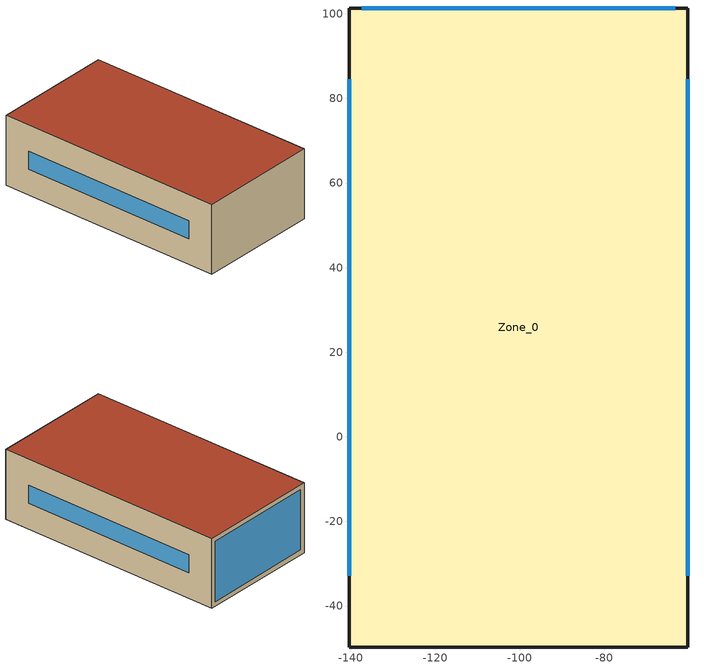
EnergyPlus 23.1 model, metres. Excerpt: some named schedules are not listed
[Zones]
Zone_0
 floor ground (Zone_0:f4UnderGroundSlabCF): -140.36,-49.67 -140.36,101.37 -60.28,101.37 -60.28,-49.67 z0
 wall outside (90.1-2019 Nonresidential CZ 0 Exterior Wall (Mass)): -140.36,-49.67 -60.28,-49.67 -60.28,101.37 -140.36,101.37 -140.36,-49.67 z0:45.38
 window (90.1-2019 Nonresidential CZ 0 Glazing (Operable)): -60.28,-32.82 -60.28,84.52 / -140.36,84.52 -140.36,-32.82 z16.85:28.53; -63.33,101.37 -137.32,101.37 z3.04:42.33
 roof outside (90.1-2019 Nonresidential CZ 0 Exterior Roof (Mass)): -140.36,-49.67 -60.28,-49.67 -60.28,101.37 -140.36,101.37 z45.38
[Site:GroundTemperature:BuildingSurface]
18, 18, 18, 18, 18, 18, 18, 18, 18, 18, 18, 18
[Site:GroundReflectance]
0.2, 0.2, 0.2, 0.2, 0.2, 0.2, 0.2, 0.2, 0.2, 0.2, 0.2, 0.2
[Site:GroundReflectance:SnowModifier]
1, 1
[Site:WeatherStation]
Wind Sensor Height Above Ground {m}=10; Wind Speed Profile Exponent=0.22; Wind Speed Profile Boundary Layer Thickness {m}=370; Air Temperature Sensor Height Above Ground {m}=1.5
[SizingPeriod:WeatherFileConditionType] Use Weather File Daylight Saving Period=No; Use Weather File Rain and Snow Indicators=No
Name | Period Selection | Day Type
Extreme Summer Weather Period for Design | SummerExtreme | SummerDesignDay
Extreme Winter Weather Period for Design | WinterExtreme | WinterDesignDay
[Building]
Building: North Axis {deg}=0; Terrain=Suburbs; Loads Convergence Tolerance Value=0.04; Temperature Convergence Tolerance Value {deltaC}=0.25; Solar Distribution=FullExterior; Maximum Number of Warmup Days=30; Minimum Number of Warmup Days=7
[Construction]
90.1-2019 Nonresidential CZ 0 Exterior Wall (Mass): Stucco_0.025_90.1-2019 Nonresidential CZ 0 Exterior Wall (Mass), Concrete_0.203_90.1-2019 Nonresidential CZ 0 Exterior Wall (Mass), Mineral Wool_0.006340168156952033_90.1-2019 Nonresidential CZ 0 Exterior Wall (Mass), Plaster_0.013_90.1-2019 Nonresidential CZ 0 Exterior Wall (Mass)
90.1-2019 Nonresidential CZ 0 Exterior Roof (Mass): Vaporpermeable Felt_0.003_90.1-2019 Nonresidential CZ 0 Exterior Roof (Mass), XPS Board_0.14713995500631277_90.1-2019 Nonresidential CZ 0 Exterior Roof (Mass), Concrete_0.203_90.1-2019 Nonresidential CZ 0 Exterior Roof (Mass), Acoustic Tile_0.005_90.1-2019 Nonresidential CZ 0 Exterior Roof (Mass)
90.1-2019 Nonresidential CZ 0 Glazing (Operable): 90.1-2019 Nonresidential CZ 0 Glazing (Operable)Window
[Material]
Stucco_0.025_90.1-2019 Nonresidential CZ 0 Exterior Wall (Mass): Roughness=Smooth; @90.1-2019 Nonresidential CZ 0 Exterior Wall (Mass):Stucco-Thickness@ [m]=0.025; @90.1-2019 Nonresidential CZ 0 Exterior Wall (Mass):Stucco-Conductivity@ [W/m-K]=0.72; @90.1-2019 Nonresidential CZ 0 Exterior Wall (Mass):Stucco-Density@ [kg/m3]=1856; @90.1-2019 Nonresidential CZ 0 Exterior Wall (Mass):Stucco-SpecificHeat@ [J/kg-K]=840; @90.1-2019 Nonresidential CZ 0 Exterior Wall (Mass):Stucco-ThermalEmittance@=0.9; @90.1-2019 Nonresidential CZ 0 Exterior Wall (Mass):Stucco-SolarAbsorptance@=0.7; @90.1-2019 Nonresidential CZ 0 Exterior Wall (Mass):Stucco-VisibleAbsorptance@=0.7
Concrete_0.203_90.1-2019 Nonresidential CZ 0 Exterior Wall (Mass): Roughness=Rough; @90.1-2019 Nonresidential CZ 0 Exterior Wall (Mass):Concrete-Thickness@ [m]=0.203; @90.1-2019 Nonresidential CZ 0 Exterior Wall (Mass):Concrete-Conductivity@ [W/m-K]=2; @90.1-2019 Nonresidential CZ 0 Exterior Wall (Mass):Concrete-Density@ [kg/m3]=2400; @90.1-2019 Nonresidential CZ 0 Exterior Wall (Mass):Concrete-SpecificHeat@ [J/kg-K]=950; @90.1-2019 Nonresidential CZ 0 Exterior Wall (Mass):Concrete-ThermalEmittance@=0.9; @90.1-2019 Nonresidential CZ 0 Exterior Wall (Mass):Concrete-SolarAbsorptance@=0.7; @90.1-2019 Nonresidential CZ 0 Exterior Wall (Mass):Concrete-VisibleAbsorptance@=0.7
Mineral Wool_0.006340168156952033_90.1-2019 Nonresidential CZ 0 Exterior Wall (Mass): Roughness=Rough; @90.1-2019 Nonresidential CZ 0 Exterior Wall (Mass):Mineral Wool-Thickness@ [m]=0.00634017; @90.1-2019 Nonresidential CZ 0 Exterior Wall (Mass):Mineral Wool-Conductivity@ [W/m-K]=0.041; @90.1-2019 Nonresidential CZ 0 Exterior Wall (Mass):Mineral Wool-Density@ [kg/m3]=155; @90.1-2019 Nonresidential CZ 0 Exterior Wall (Mass):Mineral Wool-SpecificHeat@ [J/kg-K]=1130; @90.1-2019 Nonresidential CZ 0 Exterior Wall (Mass):Mineral Wool-ThermalEmittance@=0.9; @90.1-2019 Nonresidential CZ 0 Exterior Wall (Mass):Mineral Wool-SolarAbsorptance@=0.7; @90.1-2019 Nonresidential CZ 0 Exterior Wall (Mass):Mineral Wool-VisibleAbsorptance@=0.7
Plaster_0.013_90.1-2019 Nonresidential CZ 0 Exterior Wall (Mass): Roughness=Rough; @90.1-2019 Nonresidential CZ 0 Exterior Wall (Mass):Plaster-Thickness@ [m]=0.013; @90.1-2019 Nonresidential CZ 0 Exterior Wall (Mass):Plaster-Conductivity@ [W/m-K]=1; @90.1-2019 Nonresidential CZ 0 Exterior Wall (Mass):Plaster-Density@ [kg/m3]=2000; @90.1-2019 Nonresidential CZ 0 Exterior Wall (Mass):Plaster-SpecificHeat@ [J/kg-K]=1130; @90.1-2019 Nonresidential CZ 0 Exterior Wall (Mass):Plaster-ThermalEmittance@=0.9; @90.1-2019 Nonresidential CZ 0 Exterior Wall (Mass):Plaster-SolarAbsorptance@=0.7; @90.1-2019 Nonresidential CZ 0 Exterior Wall (Mass):Plaster-VisibleAbsorptance@=0.7
Vaporpermeable Felt_0.003_90.1-2019 Nonresidential CZ 0 Exterior Roof (Mass): Roughness=Rough; @90.1-2019 Nonresidential CZ 0 Exterior Roof (Mass):Vaporpermeable Felt-Thickness@ [m]=0.003; @90.1-2019 Nonresidential CZ 0 Exterior Roof (Mass):Vaporpermeable Felt-Conductivity@ [W/m-K]=0.909091; @90.1-2019 Nonresidential CZ 0 Exterior Roof (Mass):Vaporpermeable Felt-Density@ [kg/m3]=0.5; @90.1-2019 Nonresidential CZ 0 Exterior Roof (Mass):Vaporpermeable Felt-SpecificHeat@ [J/kg-K]=1800; @90.1-2019 Nonresidential CZ 0 Exterior Roof (Mass):Vaporpermeable Felt-ThermalEmittance@=0.9; @90.1-2019 Nonresidential CZ 0 Exterior Roof (Mass):Vaporpermeable Felt-SolarAbsorptance@=0.7; @90.1-2019 Nonresidential CZ 0 Exterior Roof (Mass):Vaporpermeable Felt-VisibleAbsorptance@=0.7
XPS Board_0.14713995500631277_90.1-2019 Nonresidential CZ 0 Exterior Roof (Mass): Roughness=Rough; @90.1-2019 Nonresidential CZ 0 Exterior Roof (Mass):XPS Board-Thickness@ [m]=0.14714; @90.1-2019 Nonresidential CZ 0 Exterior Roof (Mass):XPS Board-Conductivity@ [W/m-K]=0.034; @90.1-2019 Nonresidential CZ 0 Exterior Roof (Mass):XPS Board-Density@ [kg/m3]=35; @90.1-2019 Nonresidential CZ 0 Exterior Roof (Mass):XPS Board-SpecificHeat@ [J/kg-K]=1400; @90.1-2019 Nonresidential CZ 0 Exterior Roof (Mass):XPS Board-ThermalEmittance@=0.9; @90.1-2019 Nonresidential CZ 0 Exterior Roof (Mass):XPS Board-SolarAbsorptance@=0.7; @90.1-2019 Nonresidential CZ 0 Exterior Roof (Mass):XPS Board-VisibleAbsorptance@=0.7
Concrete_0.203_90.1-2019 Nonresidential CZ 0 Exterior Roof (Mass): Roughness=Rough; @90.1-2019 Nonresidential CZ 0 Exterior Roof (Mass):Concrete-Thickness@ [m]=0.203; @90.1-2019 Nonresidential CZ 0 Exterior Roof (Mass):Concrete-Conductivity@ [W/m-K]=2; @90.1-2019 Nonresidential CZ 0 Exterior Roof (Mass):Concrete-Density@ [kg/m3]=2400; @90.1-2019 Nonresidential CZ 0 Exterior Roof (Mass):Concrete-SpecificHeat@ [J/kg-K]=950; @90.1-2019 Nonresidential CZ 0 Exterior Roof (Mass):Concrete-ThermalEmittance@=0.9; @90.1-2019 Nonresidential CZ 0 Exterior Roof (Mass):Concrete-SolarAbsorptance@=0.7; @90.1-2019 Nonresidential CZ 0 Exterior Roof (Mass):Concrete-VisibleAbsorptance@=0.7
Acoustic Tile_0.005_90.1-2019 Nonresidential CZ 0 Exterior Roof (Mass): Roughness=MediumSmooth; @90.1-2019 Nonresidential CZ 0 Exterior Roof (Mass):Acoustic Tile-Thickness@ [m]=0.005; @90.1-2019 Nonresidential CZ 0 Exterior Roof (Mass):Acoustic Tile-Conductivity@ [W/m-K]=0.06; @90.1-2019 Nonresidential CZ 0 Exterior Roof (Mass):Acoustic Tile-Density@ [kg/m3]=368; @90.1-2019 Nonresidential CZ 0 Exterior Roof (Mass):Acoustic Tile-SpecificHeat@ [J/kg-K]=590; @90.1-2019 Nonresidential CZ 0 Exterior Roof (Mass):Acoustic Tile-ThermalEmittance@=0.9; @90.1-2019 Nonresidential CZ 0 Exterior Roof (Mass):Acoustic Tile-SolarAbsorptance@=0.7; @90.1-2019 Nonresidential CZ 0 Exterior Roof (Mass):Acoustic Tile-VisibleAbsorptance@=0.7
[WindowMaterial:SimpleGlazingSystem]
90.1-2019 Nonresidential CZ 0 Glazing (Operable)Window: @90.1-2019 Nonresidential CZ 0 Glazing (Operable)-UValue@=3.52052; @90.1-2019 Nonresidential CZ 0 Glazing (Operable)-SolarHeatGainCoefficient@=0.2; @90.1-2019 Nonresidential CZ 0 Glazing (Operable)-VisibleTransmittance@=0.22
[Construction:FfactorGroundFloor]
Zone_0:f4UnderGroundSlabCF: 0.73, 12095.7, 462.248
[Zone]
Zone_0: Rotation [deg]=0; Type=1; Multiplier=1; Volume [m3]=548855; Area [m2]=12095.7; Zone Inside Convection Algorithm=TARP; Zone Outside Convection Algorithm=DOE-2
[People]
People Zone_0: Zone or ZoneList=Zone_0; OccupancySchedule=occOffice; Number of People Calculation Method=People/Area; PeopleDensity [person/m2]=0.25; Fraction Radiant=0.3; Sensible Heat Fraction=AUTOCALCULATE; Activity Level Schedule=Zone_0PeopleActivity; Carbon Dioxide Generation Rate [m3/s-W]=3.82E-08; Enable ASHRAE 55 Comfort Warnings=No; Mean Radiant Temperature Calculation Type=ZoneAveraged; Work Efficiency Schedule=Zone_0WorkEfficiency; Clothing Insulation Calculation Method=DynamicClothingModelASHRAE55; Air Velocity Schedule=AirSpeed 0; Thermal Comfort Model 1 Type=AdaptiveASH55; Thermal Comfort Model 2 Type=Pierce; Thermal Comfort Model 3 Type=Fanger
[ElectricEquipment]
Zone_0 Equipment: Zone or ZoneList=Zone_0; EquipmentAvailibilitySchedule=equipOffice; Design Level Calculation Method=Watts/Area; EquipmentPowerDensity [W/m2]=43; Fraction Latent=0; Fraction Radiant=.2; Fraction Lost=0
[Lights]
Zone_0 General lighting: Zone or ZoneList=Zone_0; LightsAvailibilitySchedule=lightsOffice; Design Level Calculation Method=Watts/Area; LightingPowerDensity [W/m2]=14; Return Air Fraction=0; Fraction Radiant=.42; Fraction Visible=.18; Fraction Replaceable=1
[Daylighting:Controls]
Zone_0_DaylCtrl: Zone=Zone_0; Daylighting Method=SplitFlux; @Zone_0-LightsAvailibilitySchedule@=lightsOffice; Lighting control type { 1 = continuous,2 = stepped,3 = continuous / off}=Continuous; Minimum Input Power Fraction for Continuous Dimming Control=0.1; Minimum Light Output Fraction for Continuous Dimming Control=0.1; Number of Stepped Control Steps=3; Probability Lighting will be Reset When Needed in Manual Stepped Control=1; Maximum Allowable Discomfort Glare Index=22; Daylighting Reference Point 1=Zone_0_DaylCtrlRefPt1; Fraction of Zone Controlled by Reference Point 1=1; @Zone_0-IlluminanceSetpoint@ [lux at Reference Point 1]=500
[ZoneVentilation:WindandStackOpenArea]
Zone_0NatVent_Buoy: Zone=Zone_0; Opening Area {m2}=4518.8; Opening Area Fraction Schedule=NatVentAvail_Zone_0; Opening Effectiveness=0; Effective Angle {deg}=0; Height Difference {m}=6.47222; Discharge Coefficient for Opening=0.6; Minimum Indoor Temperature {C}=22; Maximum Indoor Temperature {C}=100; Delta Temperature {deltaC}=1; Minimum Outdoor Temperature {C}=0; Maximum Outdoor Temperature {C}=30; Maximum Wind Speed {m/s}=40
[ZoneInfiltration:DesignFlowRate]
Zone_0Infiltration: Zone or ZoneList=Zone_0; Schedule=On; Design Flow Rate Calculation Method=Flow/ExteriorArea; Flow per Exterior Surface Area [m3/s-m2]=0.00056896; @Zone_0-InfiltrationConstantCoefficient@=1; @Zone_0-InfiltrationTemperatureCoefficient@=0; @Zone_0-InfiltrationWindVelocityCoefficient@=0; @Zone_0-InfiltrationWindVelocitySquaredCoefficient@=0
[Zone equipment]
Zone_0: Zone_0 Ideal Loads Air
[Sizing:Zone]
Zone_0: Zone Cooling Design Supply Air Temperature Input Method=SupplyAirTemperature; Zone Cooling Design Supply Air Temperature {C}=12; Zone Heating Design Supply Air Temperature Input Method=SupplyAirTemperature; Zone Heating Design Supply Air Temperature {C}=35; Zone Cooling Design Supply Air Humidity Ratio {kgWater/kgDryAir}=0.009; Zone Heating Design Supply Air Humidity Ratio {kgWater/kgDryAir}=0.004; Design Specification Outdoor Air Object=Zone_0MinFreshAir; Zone Heating Sizing Factor=1.15; Zone Cooling Sizing Factor=1.15; Cooling Design Air Flow Method=DesignDay; Heating Design Air Flow Method=DesignDay
[ZoneControl:Thermostat]
Zone_0 Thermostat: Zone or ZoneList=Zone_0; Control Type Schedule=Zone_0_ZoneControlTypeSched; Control 1=Dual Setpoint - Zone Zone_0
[ThermostatSetpoint:DualSetpoint]
Dual Setpoint - Zone Zone_0: Heating Setpoint Temperature Schedule=Zone_0Heating_SP_Sch; Cooling Setpoint Temperature Schedule=Zone_0Cooling_SP_Sch
[DesignSpecification:OutdoorAir]
Zone_0MinFreshAir: Outdoor Air Method=Sum; @Zone_0-MinFreshAirPerson@ [m3/s-person]=0.01; @Zone_0-MinFreshAirArea@ [m3/s-m2]=0.001; MechVentSchedule=AllOn
[Schedule:Constant]
On: 1
AirSpeed 0: 0
Zone_0PeopleActivity: Any Number, 125.28
Zone_0WorkEfficiency: Any Number, 0
Zone_0_ZoneControlTypeSched: 4
[Schedule:Year]
occOffice: Fraction, occOffice_0, 1, 1, 12, 31
lightsOffice: Fraction, lightsOffice_0, 1, 1, 12, 31
equipOffice: Fraction, equipOffice_0, 1, 1, 12, 31
NatVentAvail_Zone_0: Fraction, NatVentAvail_Zone_0_0, 1, 1, 1, 7, NatVentAvail_Zone_0_1, 1, 8, 1, 14, NatVentAvail_Zone_0_2, 1, 15, 1, 21, NatVentAvail_Zone_0_3, 1, 22, 1, 28, NatVentAvail_Zone_0_4, 1, 29, 2, 4, NatVentAvail_Zone_0_5, 2, 5, 2, 11, NatVentAvail_Zone_0_6, 2, 12, 2, 18, NatVentAvail_Zone_0_7, 2, 19, 2, 25, NatVentAvail_Zone_0_8, 2, 26, 3, 4, NatVentAvail_Zone_0_9, 3, 5, 3, 11, NatVentAvail_Zone_0_10, 3, 12, 3, 18, NatVentAvail_Zone_0_11, 3, 19, 3, 25, NatVentAvail_Zone_0_12, 3, 26, 4, 1, NatVentAvail_Zone_0_13, 4, 2, 4, 8, NatVentAvail_Zone_0_14, 4, 9, 4, 15, NatVentAvail_Zone_0_15, 4, 16, 4, 22, NatVentAvail_Zone_0_16, 4, 23, 4, 29, NatVentAvail_Zone_0_17, 4, 30, 5, 6, NatVentAvail_Zone_0_18, 5, 7, 5, 13, NatVentAvail_Zone_0_19, 5, 14, 5, 20, NatVentAvail_Zone_0_20, 5, 21, 5, 27, NatVentAvail_Zone_0_21, 5, 28, 6, 3, NatVentAvail_Zone_0_22, 6, 4, 6, 10, NatVentAvail_Zone_0_23, 6, 11, 6, 17, NatVentAvail_Zone_0_24, 6, 18, 6, 24, NatVentAvail_Zone_0_25, 6, 25, 7, 1, NatVentAvail_Zone_0_26, 7, 2, 7, 8, NatVentAvail_Zone_0_27, 7, 9, 7, 15, NatVentAvail_Zone_0_28, 7, 16, 7, 22, NatVentAvail_Zone_0_29, 7, 23, 7, 29, NatVentAvail_Zone_0_30, 7, 30, 8, 5, NatVentAvail_Zone_0_31, 8, 6, 8, 12, NatVentAvail_Zone_0_32, 8, 13, 8, 19, NatVentAvail_Zone_0_33, 8, 20, 8, 26, NatVentAvail_Zone_0_34, 8, 27, 9, 2, NatVentAvail_Zone_0_35, 9, 3, 9, 9, NatVentAvail_Zone_0_36, 9, 10, 9, 16, NatVentAvail_Zone_0_37, 9, 17, 9, 23, NatVentAvail_Zone_0_38, 9, 24, 9, 30, NatVentAvail_Zone_0_39, 10, 1, 10, 7, NatVentAvail_Zone_0_40, 10, 8, 10, 14, NatVentAvail_Zone_0_41, 10, 15, 10, 21, NatVentAvail_Zone_0_42, 10, 22, 10, 28, NatVentAvail_Zone_0_43, 10, 29, 11, 4, NatVentAvail_Zone_0_44, 11, 5, 11, 11, NatVentAvail_Zone_0_45, 11, 12, 11, 18, NatVentAvail_Zone_0_46, 11, 19, 11, 25, NatVentAvail_Zone_0_47, 11, 26, 12, 2, NatVentAvail_Zone_0_48, 12, 3, 12, 9, NatVentAvail_Zone_0_49, 12, 10, 12, 16, NatVentAvail_Zone_0_50, 12, 17, 12, 23, NatVentAvail_Zone_0_51, 12, 24, 12, 30, NatVentAvail_Zone_0_52, 12, 31, 12, 31
[Schedule:Week:Daily]
occOffice_0: a6db866f-c8c8-4e1b-9258-388b91666938, 8d19aa4d-c558-4e83-8641-6450e2e7a68d, 8d19aa4d-c558-4e83-8641-6450e2e7a68d, 8d19aa4d-c558-4e83-8641-6450e2e7a68d, 8d19aa4d-c558-4e83-8641-6450e2e7a68d, 8d19aa4d-c558-4e83-8641-6450e2e7a68d, a6db866f-c8c8-4e1b-9258-388b91666938, a6db866f-c8c8-4e1b-9258-388b91666938, a6db866f-c8c8-4e1b-9258-388b91666938, a6db866f-c8c8-4e1b-9258-388b91666938, a6db866f-c8c8-4e1b-9258-388b91666938, a6db866f-c8c8-4e1b-9258-388b91666938
lightsOffice_0: a6db866f-c8c8-4e1b-9258-388b91666938, 9126b070-8d2d-4032-a1ab-f4f1cd60e468, 9126b070-8d2d-4032-a1ab-f4f1cd60e468, 9126b070-8d2d-4032-a1ab-f4f1cd60e468, 9126b070-8d2d-4032-a1ab-f4f1cd60e468, 9126b070-8d2d-4032-a1ab-f4f1cd60e468, a6db866f-c8c8-4e1b-9258-388b91666938, a6db866f-c8c8-4e1b-9258-388b91666938, a6db866f-c8c8-4e1b-9258-388b91666938, a6db866f-c8c8-4e1b-9258-388b91666938, a6db866f-c8c8-4e1b-9258-388b91666938, a6db866f-c8c8-4e1b-9258-388b91666938
equipOffice_0: 6ae15618-a8ec-42b3-8e8b-0fc133dff2c8, 6f8933ec-4648-4416-a98d-d3b620f77385, 6f8933ec-4648-4416-a98d-d3b620f77385, 6f8933ec-4648-4416-a98d-d3b620f77385, 6f8933ec-4648-4416-a98d-d3b620f77385, 6f8933ec-4648-4416-a98d-d3b620f77385, 6ae15618-a8ec-42b3-8e8b-0fc133dff2c8, 6ae15618-a8ec-42b3-8e8b-0fc133dff2c8, 6ae15618-a8ec-42b3-8e8b-0fc133dff2c8, 6ae15618-a8ec-42b3-8e8b-0fc133dff2c8, 6ae15618-a8ec-42b3-8e8b-0fc133dff2c8, 6ae15618-a8ec-42b3-8e8b-0fc133dff2c8
NatVentAvail_Zone_0_0: 5269dc9c-7dcb-4897-8dec-0994937e61a1, 5a01fa65-93b7-49b3-b643-2c4c5bf2cba9, 440dcfa7-3cc9-4fa1-838a-a72cb83a91a1, 2eed56ba-0875-44b3-b85c-443f572862c7, 8e969e1f-ee5a-4270-a186-457564c5876f, af2c6138-9c0f-483c-b4e8-7ac941141edb, 6ced11de-4381-4144-bfb4-219c6a127a86, 5269dc9c-7dcb-4897-8dec-0994937e61a1, 5269dc9c-7dcb-4897-8dec-0994937e61a1, 5269dc9c-7dcb-4897-8dec-0994937e61a1, 5269dc9c-7dcb-4897-8dec-0994937e61a1, 5269dc9c-7dcb-4897-8dec-0994937e61a1
NatVentAvail_Zone_0_1: a7c86329-f52e-42a9-8741-86f76a267ec8, 8071a33f-27ed-43b4-8910-3cb8527973ba, b66db472-37b6-4865-bf6a-81f7e4e112b0, 7b152438-d82f-4c5e-af79-d11566c13912, ec34eda3-0fbc-40f5-afa4-2f6a8d5fe6b1, 25f85c6f-c47f-4dcc-8ea7-38d3418f2058, c8e6f7d3-067f-4459-99eb-2e22c76e48e5, a7c86329-f52e-42a9-8741-86f76a267ec8, a7c86329-f52e-42a9-8741-86f76a267ec8, a7c86329-f52e-42a9-8741-86f76a267ec8, a7c86329-f52e-42a9-8741-86f76a267ec8, a7c86329-f52e-42a9-8741-86f76a267ec8
NatVentAvail_Zone_0_2: 07a4bade-f021-486e-b2f8-d58652399896, 6a5bbf63-0c7d-44f7-b6ef-483f25b15503, ec34eda3-0fbc-40f5-afa4-2f6a8d5fe6b1, ae64adc4-7f86-4c8d-8253-b4f53371eefb, 5a01fa65-93b7-49b3-b643-2c4c5bf2cba9, 30cccb09-5a0c-430e-9f75-c773d2529008, fc324661-afbe-4343-b75b-5954723affee, 07a4bade-f021-486e-b2f8-d58652399896, 07a4bade-f021-486e-b2f8-d58652399896, 07a4bade-f021-486e-b2f8-d58652399896, 07a4bade-f021-486e-b2f8-d58652399896, 07a4bade-f021-486e-b2f8-d58652399896
NatVentAvail_Zone_0_3: 7369e140-d15a-4343-b3ec-2b4c94736021, f84c478c-70ae-4b58-bc1b-a3206ce1727c, e6a47bbd-03ef-458f-9c82-afe083d9a2ea, d35ad2ad-3509-4337-9ec7-0e6800f5529e, dc168653-0c93-4173-a948-5b7747735cbb, 5269dc9c-7dcb-4897-8dec-0994937e61a1, e79e76d5-10e9-4388-85b3-7cd4b186c775, 7369e140-d15a-4343-b3ec-2b4c94736021, 7369e140-d15a-4343-b3ec-2b4c94736021, 7369e140-d15a-4343-b3ec-2b4c94736021, 7369e140-d15a-4343-b3ec-2b4c94736021, 7369e140-d15a-4343-b3ec-2b4c94736021
NatVentAvail_Zone_0_4: 942d3f3b-a18f-4b22-b3cf-ad3a3bc94be1, bf98cce1-2fd0-4d6c-abcf-22d4882e7e23, 9bfad843-8d4e-43ae-9da9-cd01eb7799a2, 2cd59564-0d44-4170-a96c-b7574e951e1c, 301c8f9b-dbca-478e-b7a6-72cb7a93ff39, f6d38e5c-9180-4c3c-bcec-44c123614e5d, bf98cce1-2fd0-4d6c-abcf-22d4882e7e23, 942d3f3b-a18f-4b22-b3cf-ad3a3bc94be1, 942d3f3b-a18f-4b22-b3cf-ad3a3bc94be1, 942d3f3b-a18f-4b22-b3cf-ad3a3bc94be1, 942d3f3b-a18f-4b22-b3cf-ad3a3bc94be1, 942d3f3b-a18f-4b22-b3cf-ad3a3bc94be1
NatVentAvail_Zone_0_5: a34ae66a-6754-4f2a-817e-73c418baff43, eac17104-3ddc-4c0a-ae76-976b99aad856, 4f1668da-ac14-45f3-8f41-69615bf49e34, 1cfc0eae-38a1-43ee-b7a9-4b93e2582d62, 9b522716-b203-415b-b677-79adf727436b, edd6c98f-1c61-4bb8-aaab-a5e86d2ffe82, 4e22b69b-a6a9-4001-a414-605a4731abe2, a34ae66a-6754-4f2a-817e-73c418baff43, a34ae66a-6754-4f2a-817e-73c418baff43, a34ae66a-6754-4f2a-817e-73c418baff43, a34ae66a-6754-4f2a-817e-73c418baff43, a34ae66a-6754-4f2a-817e-73c418baff43
NatVentAvail_Zone_0_6: 7c1ff874-501f-4579-92ce-d8efa350139f, f6c657fa-4498-4d8b-8f9a-f7089c3b1cac, f2ab93f1-dd77-44bb-978f-b99fdb7cc53c, b7ebeec7-ef16-491b-a977-f3bcb387f453, 06d4a463-a5ab-4602-98d1-df5013ff0c08, d2e83b51-49d7-4f19-b21c-59e9cad19516, 29c745f4-fcc7-4b9a-9d38-6453cd6535f3, 7c1ff874-501f-4579-92ce-d8efa350139f, 7c1ff874-501f-4579-92ce-d8efa350139f, 7c1ff874-501f-4579-92ce-d8efa350139f, 7c1ff874-501f-4579-92ce-d8efa350139f, 7c1ff874-501f-4579-92ce-d8efa350139f
NatVentAvail_Zone_0_7: 20f8eced-62e9-4fbe-a30e-54a70f897247, aa6be9d4-9108-4e85-819a-f43a369043dc, 8ec40391-5bd0-4b63-9e2d-6d8c0b4ec168, 93c46c4f-d3c9-4332-a889-978d29812dad, fe471102-040c-486b-9321-7e7601948132, 9ee8430e-0d7b-4d9a-888f-46d68962c9e5, 54ea8798-822c-41a9-bbb5-55a0b16ec73c, 20f8eced-62e9-4fbe-a30e-54a70f897247, 20f8eced-62e9-4fbe-a30e-54a70f897247, 20f8eced-62e9-4fbe-a30e-54a70f897247, 20f8eced-62e9-4fbe-a30e-54a70f897247, 20f8eced-62e9-4fbe-a30e-54a70f897247
NatVentAvail_Zone_0_8: e909a1f2-7702-4d9a-a37b-3c1382fc0877, 19bfd0e1-1af6-433d-a751-253712855e80, 06044241-e7d9-4229-9925-08c3b5d89604, da9da913-0dd8-4c87-ba68-52e3e36e803e, 9c339be6-6f8f-4426-9bc3-1498be832346, 4cb70846-a466-4496-85ff-84485d5a8e61, 5bb69640-002e-4bd5-85ad-315584c75d6a, e909a1f2-7702-4d9a-a37b-3c1382fc0877, e909a1f2-7702-4d9a-a37b-3c1382fc0877, e909a1f2-7702-4d9a-a37b-3c1382fc0877, e909a1f2-7702-4d9a-a37b-3c1382fc0877, e909a1f2-7702-4d9a-a37b-3c1382fc0877
NatVentAvail_Zone_0_9: 4d927a06-d467-4178-bd11-9d25ece3aa36, c2bf8bd1-ae21-4d18-81bc-e48ba3dea572, 5bb69640-002e-4bd5-85ad-315584c75d6a, b4ae33e2-5782-4f97-a569-3107d846038e, fbfbea69-7fb5-4d31-983b-6ae1571f0df5, 244cf43b-25da-41cb-a471-3f7a8f55b680, 4439a2b7-0575-42ed-8d2c-015124ad9995, 4d927a06-d467-4178-bd11-9d25ece3aa36, 4d927a06-d467-4178-bd11-9d25ece3aa36, 4d927a06-d467-4178-bd11-9d25ece3aa36, 4d927a06-d467-4178-bd11-9d25ece3aa36, 4d927a06-d467-4178-bd11-9d25ece3aa36
NatVentAvail_Zone_0_10: 5ab16889-c177-4da8-af55-dd9edf237504, 5bb69640-002e-4bd5-85ad-315584c75d6a, 48c49aa0-1991-46b5-a8f8-0d3cfebab922, 441b450b-2343-4945-a589-dad80f12e790, 97103b3d-a5bf-4463-9044-626f3ced0697, 1d689116-fde8-4a77-93dc-7e5501bf8910, 82aabaf1-8115-4588-8531-5f1a12fe1087, 5ab16889-c177-4da8-af55-dd9edf237504, 5ab16889-c177-4da8-af55-dd9edf237504, 5ab16889-c177-4da8-af55-dd9edf237504, 5ab16889-c177-4da8-af55-dd9edf237504, 5ab16889-c177-4da8-af55-dd9edf237504
NatVentAvail_Zone_0_11: 5bb69640-002e-4bd5-85ad-315584c75d6a, 85ba11f4-f316-4e72-b53a-deaa2fbfc35e, 66f4c71c-0f33-4ec9-aa4e-806228a2cf94, e5bf3cb9-2769-45bd-b5f3-11b1ad73b3a6, 68691f8e-2b97-4bd3-9942-7a2f7989fd48, 399abff8-a6b5-4cac-8d15-9250e7d11ea7, b6e42541-2dfd-4924-ace4-b507dd4d8326, 5bb69640-002e-4bd5-85ad-315584c75d6a, 5bb69640-002e-4bd5-85ad-315584c75d6a, 5bb69640-002e-4bd5-85ad-315584c75d6a, 5bb69640-002e-4bd5-85ad-315584c75d6a, 5bb69640-002e-4bd5-85ad-315584c75d6a
NatVentAvail_Zone_0_12: 84dcb8ca-f03f-4113-8bd3-ca72ad3776dd, 8402f920-6906-4476-b315-257f4bde32a4, c658644e-a9b4-439e-a6d1-657bedf55847, af1f3502-15f1-4272-9457-cf3a8bc93faf, 987b5e7f-5d97-498e-b78c-fc5a79aa701e, 3e1b2dc9-08d7-488a-9c9e-20b8b436bd97, c51119cf-9d14-4f64-ab31-8ffa2bbcae55, 84dcb8ca-f03f-4113-8bd3-ca72ad3776dd, 84dcb8ca-f03f-4113-8bd3-ca72ad3776dd, 84dcb8ca-f03f-4113-8bd3-ca72ad3776dd, 84dcb8ca-f03f-4113-8bd3-ca72ad3776dd, 84dcb8ca-f03f-4113-8bd3-ca72ad3776dd
NatVentAvail_Zone_0_13: 3282c257-ca67-43bd-b991-88c7341cc42d, ae2e0c60-a56f-4f2f-8509-f06cfb7822c5, fc1d8bcf-3126-47a5-b3f7-d9cc91dfefbe, 531ec16b-b768-47a8-a7fd-b0faf40c9fd2, adb9641e-de08-4918-a44e-f5d30836875a, 8523e863-f471-49c6-a6b7-e337a741da37, abc2fb0e-5d06-4e82-a851-24f64bb169e3, 3282c257-ca67-43bd-b991-88c7341cc42d, 3282c257-ca67-43bd-b991-88c7341cc42d, 3282c257-ca67-43bd-b991-88c7341cc42d, 3282c257-ca67-43bd-b991-88c7341cc42d, 3282c257-ca67-43bd-b991-88c7341cc42d
NatVentAvail_Zone_0_14: a26687f5-b0b4-4a70-a289-c10ff53f7854, 42f87012-d766-4174-b7d3-734dedf80a5c, 49ec923e-722c-4ee6-b12b-f2d9cbbe8566, cdbce91e-4b81-4ff2-9b9d-796ee9b7a2a1, 4670d361-2e0a-49dc-9d26-69f826e44287, 9c276c53-25fb-455b-904a-c3d4528c5f74, ea34f95b-bd22-407a-badf-7100e1577ba4, a26687f5-b0b4-4a70-a289-c10ff53f7854, a26687f5-b0b4-4a70-a289-c10ff53f7854, a26687f5-b0b4-4a70-a289-c10ff53f7854, a26687f5-b0b4-4a70-a289-c10ff53f7854, a26687f5-b0b4-4a70-a289-c10ff53f7854
NatVentAvail_Zone_0_15: 3f2548d9-ae52-46ca-a1af-1fa97dc45859, 1f50a4ce-5cea-4f21-9d34-f20bcba405fb, bc0da7ca-1561-4f51-891e-e492799f16a7, 33c30d81-f00b-4923-865c-eb940213e196, a2ebf2f1-fa80-43d8-a270-6860d50b0cee, 372c28b5-e3f9-46e5-9bfd-81529fc43bc9, b42d1455-52e0-4182-a458-5f31581dfeca, 3f2548d9-ae52-46ca-a1af-1fa97dc45859, 3f2548d9-ae52-46ca-a1af-1fa97dc45859, 3f2548d9-ae52-46ca-a1af-1fa97dc45859, 3f2548d9-ae52-46ca-a1af-1fa97dc45859, 3f2548d9-ae52-46ca-a1af-1fa97dc45859
NatVentAvail_Zone_0_16: 69cda80d-fbb4-4a5a-8ac1-48d3ec969e26, 2312e537-b8fb-4d71-987f-63d8d51c1f6e, a4504ae7-289c-4bbe-bab8-1bbf6e77fb74, 5d4a97c7-bf0e-4d1e-845c-7863796eb2f9, 64482dc1-7ece-466d-881d-7adaefadbb02, 3f20e83d-7396-4b39-b870-ac158751bcc4, 46c900ec-0e91-45f5-9c51-f1244381101a, 69cda80d-fbb4-4a5a-8ac1-48d3ec969e26, 69cda80d-fbb4-4a5a-8ac1-48d3ec969e26, 69cda80d-fbb4-4a5a-8ac1-48d3ec969e26, 69cda80d-fbb4-4a5a-8ac1-48d3ec969e26, 69cda80d-fbb4-4a5a-8ac1-48d3ec969e26
NatVentAvail_Zone_0_17: 67ff6418-daea-4f50-9708-edd1aa7e5daf, 18e7414e-e6e2-4c0f-9a6a-424dad49ef8c, ebe48cbb-10dd-4e39-879e-7a53b611a153, a2880916-5797-404d-b3b7-ba80a7842558, 00172f62-3be7-4f79-a11b-ae0391db552e, 69d7fd55-0fb6-429e-8544-810c2302f7a9, 30ce00f5-0e38-482a-8085-c35f9ab955b0, 67ff6418-daea-4f50-9708-edd1aa7e5daf, 67ff6418-daea-4f50-9708-edd1aa7e5daf, 67ff6418-daea-4f50-9708-edd1aa7e5daf, 67ff6418-daea-4f50-9708-edd1aa7e5daf, 67ff6418-daea-4f50-9708-edd1aa7e5daf
NatVentAvail_Zone_0_18: 6f7cf5ae-2f75-4a0a-80c2-750518e2aa78, 48a62ebb-9bd0-4187-92b5-a8a764a4280f, f97d1787-948f-41a7-8bcf-f87adef2fa7d, 6f7cf5ae-2f75-4a0a-80c2-750518e2aa78, 1c9067db-ec5e-4bea-9f8f-749a5a47311f, 17d8abeb-1ffa-4788-b0bb-34d605c10249, dd166a59-3532-44b0-83e9-151d7475fb52, 6f7cf5ae-2f75-4a0a-80c2-750518e2aa78, 6f7cf5ae-2f75-4a0a-80c2-750518e2aa78, 6f7cf5ae-2f75-4a0a-80c2-750518e2aa78, 6f7cf5ae-2f75-4a0a-80c2-750518e2aa78, 6f7cf5ae-2f75-4a0a-80c2-750518e2aa78
NatVentAvail_Zone_0_19: f18a6743-0d68-4bef-bd92-ecf660130ab1, 6c33d3a6-0339-4b24-8df7-8cdef32d6084, 35aecb86-a63e-4f60-9810-7861f06ba571, 98c76bd8-d56f-4674-b8db-213c26e44bcb, c95db96d-0a59-490f-afd4-6e5c4e5f29a2, 188126ae-924e-4ab6-89f5-3895837ef9ba, 06242dc4-ae2a-4006-97a7-b06ee133d7ac, f18a6743-0d68-4bef-bd92-ecf660130ab1, f18a6743-0d68-4bef-bd92-ecf660130ab1, f18a6743-0d68-4bef-bd92-ecf660130ab1, f18a6743-0d68-4bef-bd92-ecf660130ab1, f18a6743-0d68-4bef-bd92-ecf660130ab1
NatVentAvail_Zone_0_20: a725a0b3-a6bd-4660-b01a-3b7379bb8ad3, 463a3fb4-4680-4022-8030-239725266c88, f18a6743-0d68-4bef-bd92-ecf660130ab1, ebe65cd0-4d4f-4529-b5bb-a82b3d61c96e, 90ec87c6-a25a-430a-a8c8-2c77bf342add, f9868144-c75d-4bc7-b777-c3242524557b, 101373a9-6a56-4e5a-a34a-07c493225511, a725a0b3-a6bd-4660-b01a-3b7379bb8ad3, a725a0b3-a6bd-4660-b01a-3b7379bb8ad3, a725a0b3-a6bd-4660-b01a-3b7379bb8ad3, a725a0b3-a6bd-4660-b01a-3b7379bb8ad3, a725a0b3-a6bd-4660-b01a-3b7379bb8ad3
NatVentAvail_Zone_0_21: 26752127-441f-4dbf-86ae-07eac6089e0b, eac17104-3ddc-4c0a-ae76-976b99aad856, 2221b1fd-5725-4108-9df9-fca55338326c, 8236fc9d-966d-4d23-9ef7-2e9e5d5b3667, 2e00bdd3-8563-4ec0-9eb5-6d0eda49fceb, 8e1ee26a-78e2-4f9d-8c30-1479cac14c9e, f2a708f8-2ce3-441d-be7d-d9be5f0b6503, 26752127-441f-4dbf-86ae-07eac6089e0b, 26752127-441f-4dbf-86ae-07eac6089e0b, 26752127-441f-4dbf-86ae-07eac6089e0b, 26752127-441f-4dbf-86ae-07eac6089e0b, 26752127-441f-4dbf-86ae-07eac6089e0b
NatVentAvail_Zone_0_22: b7ea1b4c-c6ec-44d7-bcc5-b01660e99775, 7e25156e-9ac4-4ed2-9f3f-485ecf80a373, e8540fc8-5d55-4deb-abf2-ecb69c3c3e15, 0bd95586-8dd6-4b5f-8d34-ff21da42800a, 12e042c4-fc1c-4e86-a1e9-5a92fbe11dce, eed79e0d-8620-4bb3-87a4-833a199fbfc1, 21f94c48-eeba-45c1-87d9-58701a714f82, b7ea1b4c-c6ec-44d7-bcc5-b01660e99775, b7ea1b4c-c6ec-44d7-bcc5-b01660e99775, b7ea1b4c-c6ec-44d7-bcc5-b01660e99775, b7ea1b4c-c6ec-44d7-bcc5-b01660e99775, b7ea1b4c-c6ec-44d7-bcc5-b01660e99775
NatVentAvail_Zone_0_23: 3fa06f57-8f0c-4c93-94f7-e443093ed607, 11068aeb-d8e6-4c80-8554-8e730876ac6f, f2d8a7a7-13ee-4e9f-a982-d558ac77667a, d44eec15-3ba6-4187-8f1b-bd9b44f1634f, 7eeb22b6-3411-4319-8627-8fb582e34067, 2ee6a7af-bc61-41d3-8d69-c084f4d8b79e, 38ed8ac7-67c0-4127-9acb-d5132776a3e4, 3fa06f57-8f0c-4c93-94f7-e443093ed607, 3fa06f57-8f0c-4c93-94f7-e443093ed607, 3fa06f57-8f0c-4c93-94f7-e443093ed607, 3fa06f57-8f0c-4c93-94f7-e443093ed607, 3fa06f57-8f0c-4c93-94f7-e443093ed607
NatVentAvail_Zone_0_24: 95722225-bdde-47e1-af4c-1a53532f0307, 218d8da4-dbb0-4f33-b074-f8093c47eddc, 406c93dc-b39e-40df-9b9b-3f2cf0426b70, 8bd6441c-6a4a-4282-a534-37e7f6610e66, f8a33a6e-de27-4a7e-b60b-11fd5dfc1f6d, 366715e2-6769-4441-affc-5d01eaf87199, 83c420ed-e123-4a3c-9a63-7a4e9b8f3e8e, 95722225-bdde-47e1-af4c-1a53532f0307, 95722225-bdde-47e1-af4c-1a53532f0307, 95722225-bdde-47e1-af4c-1a53532f0307, 95722225-bdde-47e1-af4c-1a53532f0307, 95722225-bdde-47e1-af4c-1a53532f0307
NatVentAvail_Zone_0_25: 2cd6a636-bb65-48a6-a793-63d70c529ca5, 586e8dff-06a2-49d8-b905-f796f32b96ea, 682d1df3-2aa1-468b-9d81-8e7624532310, db4e552a-41e3-402c-9a08-58f1c5ef2e08, 25be78ae-c18e-4d0a-89a1-ca8dc27d8808, 3a92051a-e8d1-4a93-9d83-3fa95978953b, c009773b-b56c-473a-b6f0-14bd26e24903, 2cd6a636-bb65-48a6-a793-63d70c529ca5, 2cd6a636-bb65-48a6-a793-63d70c529ca5, 2cd6a636-bb65-48a6-a793-63d70c529ca5, 2cd6a636-bb65-48a6-a793-63d70c529ca5, 2cd6a636-bb65-48a6-a793-63d70c529ca5
NatVentAvail_Zone_0_26: 1abb0182-793f-4733-b8f7-199ec991e5ea, d02e1eed-3a03-4533-ac2a-08ccd5918477, 074688e3-af91-4372-ab8f-bd3139e34b0e, e0b38d31-41c2-4665-864f-5443f89f6e4c, 2809161f-dcab-495a-b812-9b707b0269d1, 7cb34d28-dd5d-4523-98d9-c4dcc678fb96, 4a367eca-3441-4a19-8e66-27293ffdf026, 1abb0182-793f-4733-b8f7-199ec991e5ea, 1abb0182-793f-4733-b8f7-199ec991e5ea, 1abb0182-793f-4733-b8f7-199ec991e5ea, 1abb0182-793f-4733-b8f7-199ec991e5ea, 1abb0182-793f-4733-b8f7-199ec991e5ea
NatVentAvail_Zone_0_27: e6b886c9-763d-4c72-ade1-d01a8fddbd82, c3a82345-cf01-4506-94b5-d067bcc1ac18, 5bf0ec98-2c74-4054-9a44-c3583af9360f, 3d2e0787-3b09-4160-919a-f3c7550e1a6c, f661044f-ffd1-4af0-b287-b27857502159, a1185512-30e7-4aaf-96d3-fb6fc0e85df5, 6d8789c9-d8ca-4b96-8a05-f7fafb90b623, e6b886c9-763d-4c72-ade1-d01a8fddbd82, e6b886c9-763d-4c72-ade1-d01a8fddbd82, e6b886c9-763d-4c72-ade1-d01a8fddbd82, e6b886c9-763d-4c72-ade1-d01a8fddbd82, e6b886c9-763d-4c72-ade1-d01a8fddbd82
NatVentAvail_Zone_0_28: 2ba5f171-e096-46c4-a856-ca4f6ba278b9, c027f9e9-8afe-47c7-b86e-8981bf5a3217, b3fde629-0e70-4a7b-89c5-4b5d3b8f687a, 1dc80efd-a33e-47cb-9f73-5c0ad10930d6, a2880916-5797-404d-b3b7-ba80a7842558, 187ea830-e443-4bbf-ac06-bc90175a41c6, 26752127-441f-4dbf-86ae-07eac6089e0b, 2ba5f171-e096-46c4-a856-ca4f6ba278b9, 2ba5f171-e096-46c4-a856-ca4f6ba278b9, 2ba5f171-e096-46c4-a856-ca4f6ba278b9, 2ba5f171-e096-46c4-a856-ca4f6ba278b9, 2ba5f171-e096-46c4-a856-ca4f6ba278b9
NatVentAvail_Zone_0_29: 69b3a972-2695-4835-b6e3-896aba58dde7, 79b44db7-7b9d-4b2d-85b1-9d137c8f1805, 2a0af968-3f7a-40ca-b4e2-9112b3e51f1d, 75f55601-d30f-49e6-9cfa-b2a8bf3b95ea, a2880916-5797-404d-b3b7-ba80a7842558, a2880916-5797-404d-b3b7-ba80a7842558, fa279b4a-5559-403f-a3a2-750dde7da40c, 69b3a972-2695-4835-b6e3-896aba58dde7, 69b3a972-2695-4835-b6e3-896aba58dde7, 69b3a972-2695-4835-b6e3-896aba58dde7, 69b3a972-2695-4835-b6e3-896aba58dde7, 69b3a972-2695-4835-b6e3-896aba58dde7
NatVentAvail_Zone_0_30: 73988809-9ff6-4493-bd8d-e8ce3df62f90, 5bb69640-002e-4bd5-85ad-315584c75d6a, 03f33411-f910-47af-be00-1972b346bb4e, 073c8d76-e1dd-4790-925d-5ef043cf6a5b, 3bfb47a4-49e4-456a-bc9b-3badf71881f0, a82d761c-d652-4f6c-addb-f504dd47fc8e, 9642ac28-da2b-4895-b170-852f45595885, 73988809-9ff6-4493-bd8d-e8ce3df62f90, 73988809-9ff6-4493-bd8d-e8ce3df62f90, 73988809-9ff6-4493-bd8d-e8ce3df62f90, 73988809-9ff6-4493-bd8d-e8ce3df62f90, 73988809-9ff6-4493-bd8d-e8ce3df62f90
NatVentAvail_Zone_0_31: a5d118d7-8477-4a24-b768-f65a2ac79e0f, ebe65cd0-4d4f-4529-b5bb-a82b3d61c96e, 2a0af968-3f7a-40ca-b4e2-9112b3e51f1d, 397dbd44-1fbb-4f4b-89cf-1c7734e49b80, 4eb408c4-b84f-44e6-a507-31290ae11b03, 2b4470f0-7093-48e0-94a6-9aa36e9becdb, f00859d1-2133-4275-83ec-f7f460f37491, a5d118d7-8477-4a24-b768-f65a2ac79e0f, a5d118d7-8477-4a24-b768-f65a2ac79e0f, a5d118d7-8477-4a24-b768-f65a2ac79e0f, a5d118d7-8477-4a24-b768-f65a2ac79e0f, a5d118d7-8477-4a24-b768-f65a2ac79e0f
NatVentAvail_Zone_0_32: b20fa675-787e-4f35-ae77-01a51c1475e1, 22eec51c-6a21-43b7-b0de-4fd60eff3efd, 42f9e271-8020-4d60-9568-7213cf85bf07, f867ec9e-a57f-44c8-b3af-49e834da3b81, 6996eefc-2052-4a33-b0bc-ba8cc602afa0, c6d032b0-a802-4ed6-b216-4ef65e8d4de6, 1d6e8f7a-7e2f-4a00-8725-9df48cafd8ce, b20fa675-787e-4f35-ae77-01a51c1475e1, b20fa675-787e-4f35-ae77-01a51c1475e1, b20fa675-787e-4f35-ae77-01a51c1475e1, b20fa675-787e-4f35-ae77-01a51c1475e1, b20fa675-787e-4f35-ae77-01a51c1475e1
NatVentAvail_Zone_0_33: 3bd03ffd-246a-4a3c-9300-8ccf626eef78, e21fe087-8d6d-44b7-9253-dab7b2adc5ad, da59ff6a-52d3-4f3a-a651-e9dca0af9b6c, 53b5a42e-cbd3-4dbb-82b9-b15f75973ac0, 00db6744-f2e5-430b-873f-f21ad9626def, 2221b1fd-5725-4108-9df9-fca55338326c, 093e5a1f-16fd-4302-961d-132a1f410b47, 3bd03ffd-246a-4a3c-9300-8ccf626eef78, 3bd03ffd-246a-4a3c-9300-8ccf626eef78, 3bd03ffd-246a-4a3c-9300-8ccf626eef78, 3bd03ffd-246a-4a3c-9300-8ccf626eef78, 3bd03ffd-246a-4a3c-9300-8ccf626eef78
NatVentAvail_Zone_0_34: 73c1fbbc-4240-46f5-84a9-8fcfdf74625d, fceed78c-d82e-4edd-b78f-86eb5422053f, e90ff589-049e-44c1-a093-8ae70790a0f7, 96f4ae28-9d71-4798-9a43-35d9e48fbb57, a8dd8880-7d34-4844-b206-9b0ad23279ca, 0947fcc8-8fa7-41db-a8cd-46b43b6431e3, 2e2d9164-a809-4848-82ff-5d0f7389f629, 73c1fbbc-4240-46f5-84a9-8fcfdf74625d, 73c1fbbc-4240-46f5-84a9-8fcfdf74625d, 73c1fbbc-4240-46f5-84a9-8fcfdf74625d, 73c1fbbc-4240-46f5-84a9-8fcfdf74625d, 73c1fbbc-4240-46f5-84a9-8fcfdf74625d
NatVentAvail_Zone_0_35: a1e317eb-e280-4eb5-840e-f3e6fbed4fe6, 6dba3ce7-8b66-4a32-bd1a-7df5393c682e, a7c86329-f52e-42a9-8741-86f76a267ec8, 001124b0-c26b-4df9-bde8-fa111ee2f23f, 29c745f4-fcc7-4b9a-9d38-6453cd6535f3, 06d0a139-6441-42f4-918c-31f3a51ef716, 1262e124-23e2-4c14-9b81-e6bedc305354, a1e317eb-e280-4eb5-840e-f3e6fbed4fe6, a1e317eb-e280-4eb5-840e-f3e6fbed4fe6, a1e317eb-e280-4eb5-840e-f3e6fbed4fe6, a1e317eb-e280-4eb5-840e-f3e6fbed4fe6, a1e317eb-e280-4eb5-840e-f3e6fbed4fe6
NatVentAvail_Zone_0_36: ca178e3b-9915-4ab2-b473-483570193cf7, a725a0b3-a6bd-4660-b01a-3b7379bb8ad3, d524c1d4-4475-42fd-91b9-e390aab350dc, e94af64d-42d9-48e3-a15e-3c580daf53ec, 08159683-8710-4e82-802f-851acc0a18b7, 17cd4b6b-9962-4d04-96a9-135892c285c9, 682d1df3-2aa1-468b-9d81-8e7624532310, ca178e3b-9915-4ab2-b473-483570193cf7, ca178e3b-9915-4ab2-b473-483570193cf7, ca178e3b-9915-4ab2-b473-483570193cf7, ca178e3b-9915-4ab2-b473-483570193cf7, ca178e3b-9915-4ab2-b473-483570193cf7
NatVentAvail_Zone_0_37: a2880916-5797-404d-b3b7-ba80a7842558, c1dd5cff-6c57-4d51-b5ef-a72fb346690b, 72b84b9c-46e9-43c2-821e-58bb22ac895b, 878bc505-2ebe-48ad-bf1b-7f54347980bd, 3412728a-e077-4f5d-be1a-e8483185cf2e, 5a01fa65-93b7-49b3-b643-2c4c5bf2cba9, f03942a1-da83-41cd-8295-cb81b8dea5d2, a2880916-5797-404d-b3b7-ba80a7842558, a2880916-5797-404d-b3b7-ba80a7842558, a2880916-5797-404d-b3b7-ba80a7842558, a2880916-5797-404d-b3b7-ba80a7842558, a2880916-5797-404d-b3b7-ba80a7842558
NatVentAvail_Zone_0_38: fd1d78b9-4616-44d7-b93f-67e49a2c65f5, cd386c05-fe44-4dfb-a038-1ad56f2298ba, ca178e3b-9915-4ab2-b473-483570193cf7, 968c756b-1817-4142-b070-d570e9e401e9, 46c7e252-db98-4890-9811-0fd0574646f6, aff8e0d0-21c6-417f-9f2e-b43b1240899f, e79d5d1f-57cb-4003-999d-4f260f5f4967, fd1d78b9-4616-44d7-b93f-67e49a2c65f5, fd1d78b9-4616-44d7-b93f-67e49a2c65f5, fd1d78b9-4616-44d7-b93f-67e49a2c65f5, fd1d78b9-4616-44d7-b93f-67e49a2c65f5, fd1d78b9-4616-44d7-b93f-67e49a2c65f5
NatVentAvail_Zone_0_39: 59bcb6f7-207a-4221-ba45-aacb0ed1ddea, e6d45e68-d5dd-4894-b759-a97672c0b666, b7d644b9-94ae-4043-a533-ea94b6d3aa03, 9599c942-4247-4191-a655-37deedc0a445, 502e9a5b-65b2-48a9-a3a7-85467dd741b5, fa948d56-a103-4823-892d-13d5745cfdfb, a2880916-5797-404d-b3b7-ba80a7842558, 59bcb6f7-207a-4221-ba45-aacb0ed1ddea, 59bcb6f7-207a-4221-ba45-aacb0ed1ddea, 59bcb6f7-207a-4221-ba45-aacb0ed1ddea, 59bcb6f7-207a-4221-ba45-aacb0ed1ddea, 59bcb6f7-207a-4221-ba45-aacb0ed1ddea
NatVentAvail_Zone_0_40: 75f55601-d30f-49e6-9cfa-b2a8bf3b95ea, 0de1de44-efcc-4135-b2ef-1d4c531f0020, 06541db0-80c9-4855-b2e5-af5ac1e208f8, 3cbd653a-61aa-4d81-81b3-1e2c30180c56, 7cd98086-3741-4468-a692-b3d916ba6b0f, 498015a1-49f4-4242-9604-388d9daba15b, c0460e50-e072-43ae-af39-0c80de0ca573, 75f55601-d30f-49e6-9cfa-b2a8bf3b95ea, 75f55601-d30f-49e6-9cfa-b2a8bf3b95ea, 75f55601-d30f-49e6-9cfa-b2a8bf3b95ea, 75f55601-d30f-49e6-9cfa-b2a8bf3b95ea, 75f55601-d30f-49e6-9cfa-b2a8bf3b95ea
NatVentAvail_Zone_0_41: 24731123-edd1-4da8-a19e-71cfcdd0710d, 7acbd3a7-2554-430d-b7cc-f48a7abc21b0, d0cdc262-370d-4ca7-8fd3-aff8f9eb7d54, d86b219b-8dde-462b-931d-c112b35b77a0, 897782d5-60e1-4aea-97f6-1bd1c6d26c3b, 0e8f7f56-7596-485c-a0e7-ec7b22d731c7, 8414a9cc-9032-492a-8935-0c8bed66cd19, 24731123-edd1-4da8-a19e-71cfcdd0710d, 24731123-edd1-4da8-a19e-71cfcdd0710d, 24731123-edd1-4da8-a19e-71cfcdd0710d, 24731123-edd1-4da8-a19e-71cfcdd0710d, 24731123-edd1-4da8-a19e-71cfcdd0710d
NatVentAvail_Zone_0_42: 16c9fdfa-d073-4f7f-aa42-83014a46e570, b9af5601-dd16-460b-ba7c-05e9104d76c6, 27ee5617-4d08-4d6f-a9d9-8c282d899b5d, 8f888a3f-14e7-43cc-ac4c-2ad93a9be432, 88318288-c3e9-49bb-bdfc-263c57893ac7, 1bf2ccb9-7347-47f7-8cb0-45ce6321468c, 7f55be57-e00a-44fb-863f-5b75310e5416, 16c9fdfa-d073-4f7f-aa42-83014a46e570, 16c9fdfa-d073-4f7f-aa42-83014a46e570, 16c9fdfa-d073-4f7f-aa42-83014a46e570, 16c9fdfa-d073-4f7f-aa42-83014a46e570, 16c9fdfa-d073-4f7f-aa42-83014a46e570
NatVentAvail_Zone_0_43: 896896d1-95e6-4346-9a2b-c76146631a87, 9fb0f8cd-a3e4-49ec-96fc-fc854c021685, 280b0e02-ecdc-4dda-9da5-47840d9b1471, 820346d3-56e1-4c39-80c1-ce39ec178282, e7c6b084-768a-46c4-9fbf-fee288c9029a, 66d8072b-5579-4ebe-b801-0b7ae97b9384, 8726ea66-2861-4293-824f-10caa1846a89, 896896d1-95e6-4346-9a2b-c76146631a87, 896896d1-95e6-4346-9a2b-c76146631a87, 896896d1-95e6-4346-9a2b-c76146631a87, 896896d1-95e6-4346-9a2b-c76146631a87, 896896d1-95e6-4346-9a2b-c76146631a87
NatVentAvail_Zone_0_44: ea8f8dc2-83e3-4b65-a42d-889a1ac34533, c2deb420-bf6f-45e4-af91-51c6493a8f2b, 64a2904f-f5a1-4432-8801-b8e2eb5069d1, 19cda290-015c-4888-a6dd-031d985b2b85, d1e46cb4-7fc9-4eb0-91e7-fa02ca180669, ff9728fd-e22f-4bc1-b86e-32e5a6ce1397, bac6106d-eaf1-48d9-a8ff-666a430708fd, ea8f8dc2-83e3-4b65-a42d-889a1ac34533, ea8f8dc2-83e3-4b65-a42d-889a1ac34533, ea8f8dc2-83e3-4b65-a42d-889a1ac34533, ea8f8dc2-83e3-4b65-a42d-889a1ac34533, ea8f8dc2-83e3-4b65-a42d-889a1ac34533
NatVentAvail_Zone_0_45: 7cac093e-4768-4dfd-97ea-2ab454b0f7e6, 5bb69640-002e-4bd5-85ad-315584c75d6a, 7f10bff3-1e39-4ce3-a841-a63774140e92, 6e88e16f-3cfa-413d-969e-e4f211fa0377, b7d644b9-94ae-4043-a533-ea94b6d3aa03, e3a306fb-98c2-4655-9aaf-76a225556bbf, 7cac093e-4768-4dfd-97ea-2ab454b0f7e6, 7cac093e-4768-4dfd-97ea-2ab454b0f7e6, 7cac093e-4768-4dfd-97ea-2ab454b0f7e6, 7cac093e-4768-4dfd-97ea-2ab454b0f7e6, 7cac093e-4768-4dfd-97ea-2ab454b0f7e6, 7cac093e-4768-4dfd-97ea-2ab454b0f7e6
NatVentAvail_Zone_0_46: 478328d6-8474-4a38-9457-f2dd39de45f9, b9af5601-dd16-460b-ba7c-05e9104d76c6, cec36d03-6ed8-436a-b25a-03c15ca179d3, 8548812a-b4d4-4b3a-97d1-0ba1074bcb64, ccea185c-c05b-42d5-a68e-caefe599d66a, d29e8995-9c0a-4578-9ea3-f2a716a7c476, 04bce115-298e-4cd0-95be-b3bee2ce82fc, 478328d6-8474-4a38-9457-f2dd39de45f9, 478328d6-8474-4a38-9457-f2dd39de45f9, 478328d6-8474-4a38-9457-f2dd39de45f9, 478328d6-8474-4a38-9457-f2dd39de45f9, 478328d6-8474-4a38-9457-f2dd39de45f9
NatVentAvail_Zone_0_47: de011918-2afe-473c-b3cf-630b2a5565f6, 6502f184-bcdf-474d-9ab7-74faef3b08da, 6256cf66-5a3b-4858-947c-43e04d6a1a89, 213282b9-44ac-42f7-86c6-49b63ecdb016, fce2bd95-ea64-466f-9425-f9a70ae1cb89, 861657e3-2e7f-469d-a95b-daa405ccf830, 5025ef69-856b-49fa-a0d3-975133c46fb9, de011918-2afe-473c-b3cf-630b2a5565f6, de011918-2afe-473c-b3cf-630b2a5565f6, de011918-2afe-473c-b3cf-630b2a5565f6, de011918-2afe-473c-b3cf-630b2a5565f6, de011918-2afe-473c-b3cf-630b2a5565f6
NatVentAvail_Zone_0_48: 7dea8c8a-c354-474e-96db-b0c1116e93da, 57245df0-a94d-4063-a578-a658c5e49c81, 98df23de-0a17-4b26-9d15-938e7adf1d49, a6db866f-c8c8-4e1b-9258-388b91666938, d86d40d9-2bf9-4df0-8df5-7d03f95b776d, b6b75207-9c93-44f4-bdd3-7d356e6dc0bc, 27d0cf5c-0903-448a-afad-1fd20d06f185, 7dea8c8a-c354-474e-96db-b0c1116e93da, 7dea8c8a-c354-474e-96db-b0c1116e93da, 7dea8c8a-c354-474e-96db-b0c1116e93da, 7dea8c8a-c354-474e-96db-b0c1116e93da, 7dea8c8a-c354-474e-96db-b0c1116e93da
NatVentAvail_Zone_0_49: fc662aac-3e8e-4976-83c5-4f43af9f4d41, 390508bb-eda6-4c47-aab4-4941c13de9ac, 22f30348-8839-42e6-95e8-0a38040c2f8b, ceb7dd84-f108-4fc7-8e6d-ab2e135df7ee, db49d366-fe64-41c9-903c-43983a9606ec, dbb09116-7688-41d5-8197-544ef36ffef8, ac153877-fa18-4f85-b577-7d07779c3e70, fc662aac-3e8e-4976-83c5-4f43af9f4d41, fc662aac-3e8e-4976-83c5-4f43af9f4d41, fc662aac-3e8e-4976-83c5-4f43af9f4d41, fc662aac-3e8e-4976-83c5-4f43af9f4d41, fc662aac-3e8e-4976-83c5-4f43af9f4d41
NatVentAvail_Zone_0_50: 42f0cf33-614a-4328-9871-f7e9fe4db125, 06541db0-80c9-4855-b2e5-af5ac1e208f8, 7d9a7de7-109e-4ae7-89fe-8888a151501a, fd710b21-5095-4877-b9dd-9478b01600aa, 5681d9f1-4346-4fcc-b706-c9d1974c121c, abfe7c0d-eb38-4ae2-ad76-27d324c2918a, 629f8516-e725-45e1-b823-2e83320b4763, 42f0cf33-614a-4328-9871-f7e9fe4db125, 42f0cf33-614a-4328-9871-f7e9fe4db125, 42f0cf33-614a-4328-9871-f7e9fe4db125, 42f0cf33-614a-4328-9871-f7e9fe4db125, 42f0cf33-614a-4328-9871-f7e9fe4db125
